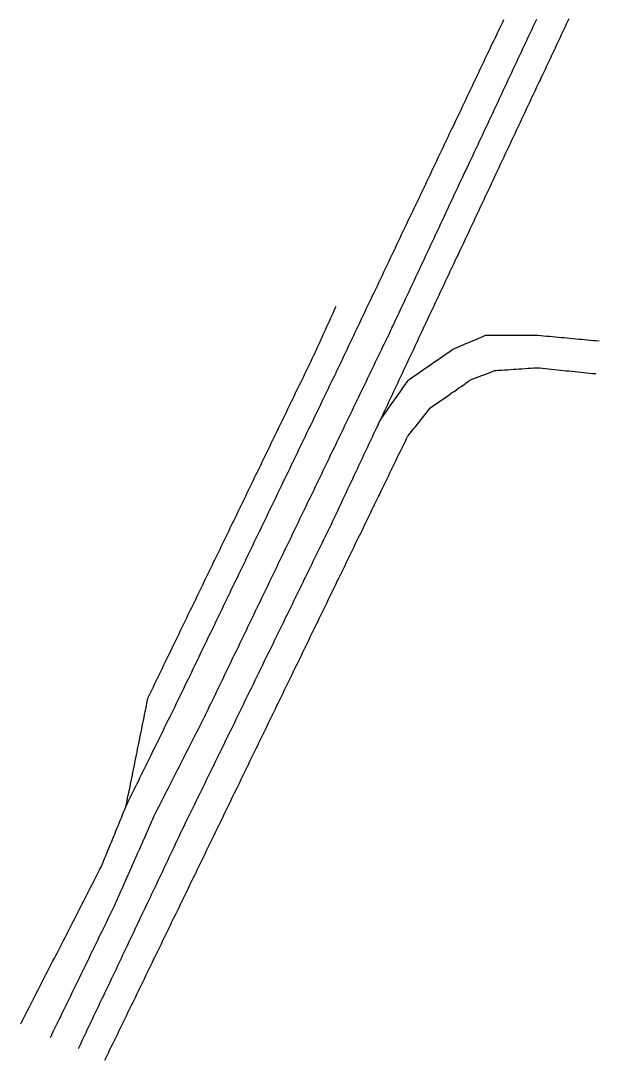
# Model space of a CAD drawing. Extents: x 6451952 to 6452541, y 1872871 to 1874328.
# Drawn here: x 6451952 to 6452148.8, y 1872871.1 to 1873224.5 of the extents above; entities that cross this region are included whole.
import ezdxf

# ---------------------------------------------------------------- set-up
doc = ezdxf.new("R2010")
doc.units = 0
doc.header["$LTSCALE"] = 100
doc.header["$MEASUREMENT"] = 0
for name, color, linetype in [('seg001', 1, 'CONTINUOUS'), ('seg002', 1, 'CONTINUOUS'), ('seg004', 1, 'CONTINUOUS'), ('seg005', 1, 'CONTINUOUS'), ('seg007', 1, 'CONTINUOUS')]:
    doc.layers.add(name, color=color, linetype=linetype)

msp = doc.modelspace()

# ---------------------------------------------------------------- linework, layer by layer
at = {"layer": 'seg001'}
for points in [[(6451952.01, 1872883.55), (6451952.46, 1872884.44), (6451952.92, 1872885.33), (6451953.38, 1872886.22), (6451953.83, 1872887.11), (6451954.29, 1872888), (6451954.75, 1872888.88), (6451955.21, 1872889.77), (6451955.66, 1872890.66), (6451956.12, 1872891.55), (6451956.58, 1872892.44), (6451957.03, 1872893.33), (6451957.49, 1872894.22), (6451957.95, 1872895.11), (6451958.4, 1872896), (6451958.86, 1872896.89), (6451959.32, 1872897.78), (6451959.77, 1872898.67), (6451960.23, 1872899.56), (6451960.69, 1872900.45), (6451961.14, 1872901.34), (6451961.6, 1872902.23), (6451962.06, 1872903.12), (6451962.51, 1872904.01), (6451962.97, 1872904.9), (6451963.43, 1872905.79), (6451963.88, 1872906.68), (6451964.34, 1872907.57), (6451964.8, 1872908.46), (6451965.25, 1872909.35), (6451965.71, 1872910.24), (6451966.17, 1872911.12), (6451966.62, 1872912.01), (6451967.08, 1872912.9), (6451967.54, 1872913.79), (6451967.99, 1872914.68), (6451968.45, 1872915.57), (6451968.91, 1872916.46), (6451969.36, 1872917.35), (6451969.82, 1872918.24), (6451970.28, 1872919.13), (6451970.73, 1872920.02), (6451971.19, 1872920.91), (6451971.65, 1872921.8), (6451972.1, 1872922.69), (6451972.56, 1872923.58), (6451973.02, 1872924.47), (6451973.48, 1872925.36), (6451973.93, 1872926.25), (6451974.39, 1872927.14), (6451974.85, 1872928.03), (6451975.3, 1872928.92), (6451975.76, 1872929.81), (6451976.22, 1872930.7), (6451976.67, 1872931.59), (6451977.13, 1872932.47), (6451977.59, 1872933.36), (6451978.04, 1872934.25), (6451978.5, 1872935.14), (6451978.96, 1872936.03), (6451979.3, 1872936.7), (6451979.39, 1872936.93), (6451979.77, 1872937.86), (6451980.16, 1872938.78), (6451980.54, 1872939.71), (6451980.92, 1872940.63), (6451981.3, 1872941.55), (6451981.68, 1872942.48), (6451982.06, 1872943.4), (6451982.44, 1872944.33), (6451982.82, 1872945.25), (6451983.2, 1872946.18), (6451983.58, 1872947.1), (6451983.96, 1872948.03), (6451984.35, 1872948.95), (6451984.73, 1872949.88), (6451985.11, 1872950.8), (6451985.49, 1872951.73), (6451985.87, 1872952.65), (6451986.25, 1872953.57), (6451986.63, 1872954.5), (6451987.01, 1872955.42), (6451987.39, 1872956.35), (6451987.77, 1872957.27), (6451988.15, 1872958.2), (6451988.19, 1872958.27)], [(6451962.1, 1872878.86), (6451962.53, 1872879.76), (6451962.97, 1872880.65), (6451963.41, 1872881.55), (6451963.85, 1872882.45), (6451964.28, 1872883.35), (6451964.72, 1872884.25), (6451965.16, 1872885.15), (6451965.6, 1872886.05), (6451966.03, 1872886.95), (6451966.47, 1872887.85), (6451966.91, 1872888.75), (6451967.35, 1872889.65), (6451967.78, 1872890.55), (6451968.22, 1872891.44), (6451968.66, 1872892.34), (6451969.1, 1872893.24), (6451969.53, 1872894.14), (6451969.97, 1872895.04), (6451970.41, 1872895.94), (6451970.85, 1872896.84), (6451971.29, 1872897.74), (6451971.72, 1872898.64), (6451972.16, 1872899.54), (6451972.6, 1872900.44), (6451973.04, 1872901.34), (6451973.47, 1872902.24), (6451973.91, 1872903.13), (6451974.35, 1872904.03), (6451974.79, 1872904.93), (6451975.22, 1872905.83), (6451975.66, 1872906.73), (6451976.1, 1872907.63), (6451976.54, 1872908.53), (6451976.97, 1872909.43), (6451977.41, 1872910.33), (6451977.85, 1872911.23), (6451978.29, 1872912.13), (6451978.72, 1872913.03), (6451979.16, 1872913.93), (6451979.6, 1872914.82), (6451980.04, 1872915.72), (6451980.47, 1872916.62), (6451980.91, 1872917.52), (6451981.35, 1872918.42), (6451981.79, 1872919.32), (6451982.22, 1872920.22), (6451982.66, 1872921.12), (6451983.1, 1872922.02), (6451983.54, 1872922.92), (6451983.86, 1872923.59), (6451983.96, 1872923.82), (6451984.37, 1872924.73), (6451984.78, 1872925.65), (6451985.18, 1872926.56), (6451985.59, 1872927.48), (6451985.99, 1872928.39), (6451986.4, 1872929.31), (6451986.8, 1872930.22), (6451987.21, 1872931.13), (6451987.61, 1872932.05), (6451988.02, 1872932.96), (6451988.42, 1872933.88), (6451988.83, 1872934.79), (6451989.23, 1872935.71), (6451989.64, 1872936.62), (6451990.04, 1872937.53), (6451990.45, 1872938.45), (6451990.85, 1872939.36), (6451991.26, 1872940.28), (6451991.66, 1872941.19), (6451992.07, 1872942.11), (6451992.47, 1872943.02), (6451992.88, 1872943.93), (6451993.28, 1872944.85), (6451993.69, 1872945.76), (6451994.09, 1872946.68), (6451994.5, 1872947.59), (6451994.9, 1872948.51), (6451995.31, 1872949.42), (6451995.71, 1872950.33), (6451996.12, 1872951.25), (6451996.52, 1872952.16), (6451996.93, 1872953.08), (6451997.33, 1872953.99), (6451997.62, 1872954.65)], [(6451971.64, 1872875.12), (6451972.07, 1872876.03), (6451972.5, 1872876.93), (6451972.93, 1872877.83), (6451973.36, 1872878.74), (6451973.79, 1872879.64), (6451974.22, 1872880.54), (6451974.65, 1872881.45), (6451975.08, 1872882.35), (6451975.51, 1872883.25), (6451975.94, 1872884.16), (6451976.36, 1872885.06), (6451976.79, 1872885.96), (6451977.22, 1872886.87), (6451977.65, 1872887.77), (6451978.08, 1872888.67), (6451978.51, 1872889.58), (6451978.94, 1872890.48), (6451979.37, 1872891.38), (6451979.8, 1872892.29), (6451980.23, 1872893.19), (6451980.66, 1872894.09), (6451981.08, 1872895), (6451981.51, 1872895.9), (6451981.94, 1872896.8), (6451982.37, 1872897.71), (6451982.8, 1872898.61), (6451983.23, 1872899.51), (6451983.66, 1872900.42), (6451984.09, 1872901.32), (6451984.52, 1872902.22), (6451984.95, 1872903.12), (6451985.38, 1872904.03), (6451985.81, 1872904.93), (6451986.23, 1872905.83), (6451986.66, 1872906.74), (6451987.09, 1872907.64), (6451987.52, 1872908.54), (6451987.95, 1872909.45), (6451988.38, 1872910.35), (6451988.81, 1872911.25), (6451989.24, 1872912.16), (6451989.67, 1872913.06), (6451990.1, 1872913.96), (6451990.53, 1872914.87), (6451990.95, 1872915.77), (6451991.38, 1872916.67), (6451991.81, 1872917.58), (6451992.24, 1872918.48), (6451992.67, 1872919.38), (6451993.1, 1872920.29), (6451993.53, 1872921.19), (6451993.96, 1872922.09), (6451994.39, 1872923), (6451994.82, 1872923.9), (6451995.25, 1872924.8), (6451995.67, 1872925.71), (6451996.1, 1872926.61), (6451996.53, 1872927.51), (6451996.96, 1872928.42), (6451997.39, 1872929.32), (6451997.82, 1872930.22), (6451998.25, 1872931.13), (6451998.68, 1872932.03), (6451999.11, 1872932.93), (6451999.54, 1872933.84), (6451999.97, 1872934.74), (6452000.4, 1872935.64), (6452000.82, 1872936.55), (6452001.25, 1872937.45), (6452001.68, 1872938.35), (6452002.11, 1872939.25), (6452002.54, 1872940.16), (6452002.97, 1872941.06), (6452003.4, 1872941.96), (6452003.83, 1872942.87), (6452004.26, 1872943.77), (6452004.69, 1872944.67), (6452005.12, 1872945.58), (6452005.54, 1872946.48), (6452005.97, 1872947.38), (6452006.4, 1872948.29), (6452006.83, 1872949.19), (6452007.26, 1872950.09), (6452007.67, 1872950.94)]]:
    msp.add_lwpolyline(points, dxfattribs=at)
at = {"layer": 'seg002'}
for points in [[(6451988.15, 1872958.2), (6451988.6, 1872959.1), (6451989.04, 1872959.99), (6451989.48, 1872960.89), (6451989.92, 1872961.79), (6451990.36, 1872962.68), (6451990.8, 1872963.58), (6451991.24, 1872964.48), (6451991.68, 1872965.38), (6451992.13, 1872966.27), (6451992.57, 1872967.17), (6451993.01, 1872968.07), (6451993.45, 1872968.97), (6451993.89, 1872969.86), (6451994.33, 1872970.76), (6451994.77, 1872971.66), (6451995.21, 1872972.56), (6451995.65, 1872973.45), (6451996.1, 1872974.35), (6451996.54, 1872975.25), (6451996.98, 1872976.15), (6451997.42, 1872977.04), (6451997.86, 1872977.94), (6451998.3, 1872978.84), (6451998.74, 1872979.74), (6451999.18, 1872980.63), (6451999.62, 1872981.53), (6452000.07, 1872982.43), (6452000.51, 1872983.33), (6452000.95, 1872984.22), (6452001.39, 1872985.12), (6452001.83, 1872986.02), (6452002.27, 1872986.92), (6452002.71, 1872987.81), (6452003.15, 1872988.71), (6452003.59, 1872989.61), (6452004.04, 1872990.51), (6452004.48, 1872991.4), (6452004.92, 1872992.3), (6452005.36, 1872993.2), (6452005.8, 1872994.1), (6452006.24, 1872994.99), (6452006.68, 1872995.89), (6452007.12, 1872996.79), (6452007.15, 1872996.84), (6452007.56, 1872997.69), (6452007.99, 1872998.59), (6452008.43, 1872999.49), (6452008.86, 1873000.39), (6452009.3, 1873001.29), (6452009.73, 1873002.19), (6452010.17, 1873003.09), (6452010.6, 1873003.99), (6452011.03, 1873004.89), (6452011.47, 1873005.79), (6452011.9, 1873006.69), (6452012.34, 1873007.6), (6452012.77, 1873008.5), (6452013.21, 1873009.4), (6452013.64, 1873010.3), (6452014.08, 1873011.2), (6452014.51, 1873012.1), (6452014.94, 1873013), (6452015.38, 1873013.9), (6452015.81, 1873014.8), (6452016.25, 1873015.7), (6452016.68, 1873016.6), (6452017.12, 1873017.5), (6452017.55, 1873018.4), (6452017.99, 1873019.3), (6452018.42, 1873020.21), (6452018.85, 1873021.11), (6452019.29, 1873022.01), (6452019.72, 1873022.91), (6452020.16, 1873023.81), (6452020.59, 1873024.71), (6452021.03, 1873025.61), (6452021.46, 1873026.51), (6452021.9, 1873027.41), (6452022.33, 1873028.31), (6452022.76, 1873029.21), (6452023.2, 1873030.11), (6452023.63, 1873031.01), (6452024.07, 1873031.91), (6452024.5, 1873032.82), (6452024.94, 1873033.72), (6452025.37, 1873034.62), (6452025.81, 1873035.52), (6452026.24, 1873036.42), (6452026.67, 1873037.32), (6452027.11, 1873038.22), (6452027.54, 1873039.12), (6452027.98, 1873040.02), (6452028.41, 1873040.92), (6452028.85, 1873041.82), (6452029.28, 1873042.72), (6452029.72, 1873043.62), (6452030.15, 1873044.52), (6452030.58, 1873045.43), (6452031.02, 1873046.33), (6452031.45, 1873047.23), (6452031.89, 1873048.13), (6452032.32, 1873049.03), (6452032.76, 1873049.93), (6452033.19, 1873050.83), (6452033.63, 1873051.73), (6452034.06, 1873052.63), (6452034.49, 1873053.53), (6452034.93, 1873054.43), (6452035.36, 1873055.33), (6452035.8, 1873056.23), (6452036.23, 1873057.13), (6452036.67, 1873058.04), (6452037.1, 1873058.94), (6452037.53, 1873059.84), (6452037.97, 1873060.74), (6452038.4, 1873061.64), (6452038.84, 1873062.54), (6452039.27, 1873063.44), (6452039.71, 1873064.34), (6452040.14, 1873065.24), (6452040.58, 1873066.14), (6452041.01, 1873067.04), (6452041.44, 1873067.94), (6452041.88, 1873068.84), (6452042.31, 1873069.74), (6452042.75, 1873070.64), (6452043.18, 1873071.55), (6452043.62, 1873072.45), (6452044.05, 1873073.35), (6452044.49, 1873074.25), (6452044.92, 1873075.15), (6452045.35, 1873076.05), (6452045.79, 1873076.95), (6452046.22, 1873077.85), (6452046.66, 1873078.75), (6452047.09, 1873079.65), (6452047.53, 1873080.55), (6452047.96, 1873081.45), (6452048.4, 1873082.35), (6452048.83, 1873083.25), (6452049.26, 1873084.16), (6452049.7, 1873085.06), (6452050.13, 1873085.96), (6452050.57, 1873086.86), (6452051, 1873087.76), (6452051.44, 1873088.66), (6452051.87, 1873089.56), (6452052.31, 1873090.46), (6452052.74, 1873091.36), (6452053.17, 1873092.26), (6452053.61, 1873093.16), (6452054.04, 1873094.06), (6452054.48, 1873094.96), (6452054.91, 1873095.86), (6452055.35, 1873096.77), (6452055.78, 1873097.67), (6452056.22, 1873098.57), (6452056.65, 1873099.47), (6452057.08, 1873100.37), (6452057.52, 1873101.27), (6452057.95, 1873102.17), (6452058.39, 1873103.07), (6452058.82, 1873103.97), (6452059.26, 1873104.87), (6452059.45, 1873105.27), (6452059.69, 1873105.77), (6452060.12, 1873106.68), (6452060.55, 1873107.58), (6452060.98, 1873108.48), (6452061.41, 1873109.39), (6452061.84, 1873110.29), (6452062.27, 1873111.19), (6452062.7, 1873112.09), (6452063.12, 1873113), (6452063.55, 1873113.9), (6452063.98, 1873114.8), (6452064.41, 1873115.71), (6452064.84, 1873116.61), (6452065.27, 1873117.51), (6452065.7, 1873118.42), (6452066.13, 1873119.32), (6452066.56, 1873120.22), (6452066.99, 1873121.13), (6452067.42, 1873122.03), (6452067.85, 1873122.93), (6452068.28, 1873123.83), (6452068.71, 1873124.74), (6452069.14, 1873125.64), (6452069.57, 1873126.54), (6452070, 1873127.45), (6452070.43, 1873128.35), (6452070.86, 1873129.25), (6452071.29, 1873130.16), (6452071.72, 1873131.06), (6452072.14, 1873131.96), (6452072.57, 1873132.87), (6452073, 1873133.77), (6452073.43, 1873134.67), (6452073.86, 1873135.57), (6452074.29, 1873136.48), (6452074.72, 1873137.38), (6452075.15, 1873138.28), (6452075.58, 1873139.19), (6452076.01, 1873140.09), (6452076.44, 1873140.99), (6452076.87, 1873141.9), (6452077.3, 1873142.8), (6452077.73, 1873143.7), (6452078.16, 1873144.6), (6452078.59, 1873145.51), (6452079.02, 1873146.41), (6452079.45, 1873147.31), (6452079.88, 1873148.22), (6452080.31, 1873149.12), (6452080.74, 1873150.02), (6452081.17, 1873150.93), (6452081.59, 1873151.83), (6452082.02, 1873152.73), (6452082.45, 1873153.64), (6452082.88, 1873154.54), (6452083.31, 1873155.44), (6452083.74, 1873156.34), (6452084.17, 1873157.25), (6452084.6, 1873158.15), (6452085.03, 1873159.05), (6452085.46, 1873159.96), (6452085.89, 1873160.86), (6452086.32, 1873161.76), (6452086.75, 1873162.67), (6452087.18, 1873163.57), (6452087.61, 1873164.47), (6452088.04, 1873165.37), (6452088.47, 1873166.28), (6452088.9, 1873167.18), (6452089.33, 1873168.08), (6452089.76, 1873168.99), (6452090.19, 1873169.89), (6452090.62, 1873170.79), (6452091.04, 1873171.7), (6452091.47, 1873172.6), (6452091.9, 1873173.5), (6452092.33, 1873174.41), (6452092.76, 1873175.31), (6452093.19, 1873176.21), (6452093.62, 1873177.11), (6452094.05, 1873178.02), (6452094.48, 1873178.92), (6452094.91, 1873179.82), (6452095.34, 1873180.73), (6452095.77, 1873181.63), (6452096.2, 1873182.53), (6452096.63, 1873183.44), (6452097.06, 1873184.34), (6452097.49, 1873185.24), (6452097.92, 1873186.14), (6452098.35, 1873187.05), (6452098.78, 1873187.95), (6452099.21, 1873188.85), (6452099.64, 1873189.76), (6452100.06, 1873190.66), (6452100.49, 1873191.56), (6452100.92, 1873192.47), (6452101.35, 1873193.37), (6452101.78, 1873194.27), (6452102.21, 1873195.18), (6452102.64, 1873196.08), (6452103.07, 1873196.98), (6452103.5, 1873197.88), (6452103.93, 1873198.79), (6452104.36, 1873199.69), (6452104.79, 1873200.59), (6452105.22, 1873201.5), (6452105.65, 1873202.4), (6452106.08, 1873203.3), (6452106.51, 1873204.21), (6452106.94, 1873205.11), (6452107.37, 1873206.01), (6452107.8, 1873206.92), (6452108.23, 1873207.82), (6452108.66, 1873208.72), (6452109.09, 1873209.62), (6452109.51, 1873210.53), (6452109.94, 1873211.43), (6452110.37, 1873212.33), (6452110.8, 1873213.24), (6452111.23, 1873214.14), (6452111.66, 1873215.04), (6452112.09, 1873215.95), (6452112.52, 1873216.85), (6452112.95, 1873217.75), (6452113.38, 1873218.65), (6452113.81, 1873219.56), (6452114.24, 1873220.46), (6452114.67, 1873221.36), (6452115.1, 1873222.27), (6452115.53, 1873223.17), (6452115.96, 1873224.07), (6452116.39, 1873224.98)], [(6451997.62, 1872954.65), (6451998.08, 1872955.54), (6451998.53, 1872956.43), (6451998.98, 1872957.32), (6451999.44, 1872958.22), (6451999.89, 1872959.11), (6452000.35, 1872960), (6452000.8, 1872960.89), (6452001.25, 1872961.78), (6452001.71, 1872962.67), (6452002.16, 1872963.56), (6452002.61, 1872964.45), (6452003.07, 1872965.34), (6452003.52, 1872966.24), (6452003.98, 1872967.13), (6452004.43, 1872968.02), (6452004.88, 1872968.91), (6452005.34, 1872969.8), (6452005.79, 1872970.69), (6452006.25, 1872971.58), (6452006.7, 1872972.47), (6452007.15, 1872973.36), (6452007.61, 1872974.26), (6452008.06, 1872975.15), (6452008.51, 1872976.04), (6452008.97, 1872976.93), (6452009.42, 1872977.82), (6452009.88, 1872978.71), (6452010.33, 1872979.6), (6452010.78, 1872980.49), (6452011.24, 1872981.38), (6452011.69, 1872982.28), (6452012.15, 1872983.17), (6452012.6, 1872984.06), (6452013.05, 1872984.95), (6452013.51, 1872985.84), (6452013.96, 1872986.73), (6452014.41, 1872987.62), (6452014.49, 1872987.77), (6452014.85, 1872988.52), (6452015.29, 1872989.42), (6452015.72, 1872990.32), (6452016.15, 1872991.22), (6452016.59, 1872992.12), (6452017.02, 1872993.02), (6452017.46, 1872993.93), (6452017.89, 1872994.83), (6452018.33, 1872995.73), (6452018.76, 1872996.63), (6452019.2, 1872997.53), (6452019.63, 1872998.43), (6452020.06, 1872999.33), (6452020.5, 1873000.23), (6452020.93, 1873001.13), (6452021.37, 1873002.03), (6452021.8, 1873002.93), (6452022.24, 1873003.83), (6452022.67, 1873004.73), (6452023.1, 1873005.63), (6452023.54, 1873006.54), (6452023.97, 1873007.44), (6452024.41, 1873008.34), (6452024.84, 1873009.24), (6452025.28, 1873010.14), (6452025.71, 1873011.04), (6452026.15, 1873011.94), (6452026.58, 1873012.84), (6452027.01, 1873013.74), (6452027.45, 1873014.64), (6452027.88, 1873015.54), (6452028.32, 1873016.44), (6452028.75, 1873017.34), (6452029.19, 1873018.24), (6452029.62, 1873019.15), (6452030.06, 1873020.05), (6452030.49, 1873020.95), (6452030.92, 1873021.85), (6452031.36, 1873022.75), (6452031.79, 1873023.65), (6452032.23, 1873024.55), (6452032.66, 1873025.45), (6452033.1, 1873026.35), (6452033.53, 1873027.25), (6452033.96, 1873028.15), (6452034.4, 1873029.05), (6452034.83, 1873029.95), (6452035.27, 1873030.86), (6452035.7, 1873031.76), (6452036.14, 1873032.66), (6452036.57, 1873033.56), (6452037.01, 1873034.46), (6452037.44, 1873035.36), (6452037.87, 1873036.26), (6452038.31, 1873037.16), (6452038.74, 1873038.06), (6452039.18, 1873038.96), (6452039.61, 1873039.86), (6452040.05, 1873040.76), (6452040.48, 1873041.66), (6452040.91, 1873042.56), (6452041.35, 1873043.47), (6452041.78, 1873044.37), (6452042.22, 1873045.27), (6452042.65, 1873046.17), (6452043.09, 1873047.07), (6452043.52, 1873047.97), (6452043.96, 1873048.87), (6452044.39, 1873049.77), (6452044.82, 1873050.67), (6452045.26, 1873051.57), (6452045.69, 1873052.47), (6452046.13, 1873053.37), (6452046.56, 1873054.27), (6452047, 1873055.17), (6452047.43, 1873056.08), (6452047.86, 1873056.98), (6452048.3, 1873057.88), (6452048.73, 1873058.78), (6452049.17, 1873059.68), (6452049.6, 1873060.58), (6452050.04, 1873061.48), (6452050.47, 1873062.38), (6452050.91, 1873063.28), (6452051.34, 1873064.18), (6452051.77, 1873065.08), (6452052.21, 1873065.98), (6452052.64, 1873066.88), (6452053.08, 1873067.79), (6452053.51, 1873068.69), (6452053.95, 1873069.59), (6452054.38, 1873070.49), (6452054.81, 1873071.39), (6452055.25, 1873072.29), (6452055.68, 1873073.19), (6452056.12, 1873074.09), (6452056.55, 1873074.99), (6452056.99, 1873075.89), (6452057.42, 1873076.79), (6452057.86, 1873077.69), (6452058.29, 1873078.59), (6452058.72, 1873079.49), (6452059.16, 1873080.4), (6452059.59, 1873081.3), (6452060.03, 1873082.2), (6452060.46, 1873083.1), (6452060.9, 1873084), (6452061.33, 1873084.9), (6452061.76, 1873085.8), (6452062.2, 1873086.7), (6452062.63, 1873087.6), (6452063.07, 1873088.5), (6452063.5, 1873089.4), (6452063.94, 1873090.3), (6452064.37, 1873091.2), (6452064.81, 1873092.1), (6452065.24, 1873093.01), (6452065.67, 1873093.91), (6452066.11, 1873094.81), (6452066.54, 1873095.71), (6452066.98, 1873096.61), (6452067.41, 1873097.51), (6452067.85, 1873098.41), (6452068.28, 1873099.31), (6452068.71, 1873100.21), (6452069.15, 1873101.11), (6452069.58, 1873102.01), (6452070.02, 1873102.91), (6452070.45, 1873103.81), (6452070.89, 1873104.72), (6452071.32, 1873105.62), (6452071.76, 1873106.52), (6452072.19, 1873107.42), (6452072.62, 1873108.32), (6452073.06, 1873109.22), (6452073.49, 1873110.12), (6452073.93, 1873111.02), (6452074.36, 1873111.92), (6452074.8, 1873112.82), (6452075.23, 1873113.72), (6452075.66, 1873114.62), (6452076.1, 1873115.52), (6452076.53, 1873116.42), (6452076.97, 1873117.33), (6452077.4, 1873118.23), (6452077.84, 1873119.13), (6452078.27, 1873120.03), (6452078.53, 1873120.56), (6452078.7, 1873120.93), (6452079.13, 1873121.84), (6452079.55, 1873122.74), (6452079.98, 1873123.65), (6452080.4, 1873124.55), (6452080.82, 1873125.46), (6452081.25, 1873126.36), (6452081.67, 1873127.27), (6452082.1, 1873128.17), (6452082.52, 1873129.08), (6452082.95, 1873129.98), (6452083.37, 1873130.89), (6452083.8, 1873131.79), (6452084.22, 1873132.7), (6452084.65, 1873133.61), (6452085.07, 1873134.51), (6452085.49, 1873135.42), (6452085.92, 1873136.32), (6452086.34, 1873137.23), (6452086.77, 1873138.13), (6452087.19, 1873139.04), (6452087.62, 1873139.94), (6452088.04, 1873140.85), (6452088.47, 1873141.75), (6452088.89, 1873142.66), (6452089.32, 1873143.56), (6452089.74, 1873144.47), (6452090.16, 1873145.38), (6452090.59, 1873146.28), (6452091.01, 1873147.19), (6452091.44, 1873148.09), (6452091.86, 1873149), (6452092.29, 1873149.9), (6452092.71, 1873150.81), (6452093.14, 1873151.71), (6452093.56, 1873152.62), (6452093.99, 1873153.52), (6452094.41, 1873154.43), (6452094.84, 1873155.33), (6452095.26, 1873156.24), (6452095.68, 1873157.15), (6452096.11, 1873158.05), (6452096.53, 1873158.96), (6452096.96, 1873159.86), (6452097.38, 1873160.77), (6452097.81, 1873161.67), (6452098.23, 1873162.58), (6452098.66, 1873163.48), (6452099.08, 1873164.39), (6452099.51, 1873165.29), (6452099.93, 1873166.2), (6452100.35, 1873167.11), (6452100.78, 1873168.01), (6452101.2, 1873168.92), (6452101.63, 1873169.82), (6452102.05, 1873170.73), (6452102.48, 1873171.63), (6452102.9, 1873172.54), (6452103.33, 1873173.44), (6452103.75, 1873174.35), (6452104.18, 1873175.25), (6452104.6, 1873176.16), (6452105.03, 1873177.06), (6452105.45, 1873177.97), (6452105.87, 1873178.88), (6452106.3, 1873179.78), (6452106.72, 1873180.69), (6452107.15, 1873181.59), (6452107.57, 1873182.5), (6452108, 1873183.4), (6452108.42, 1873184.31), (6452108.85, 1873185.21), (6452109.27, 1873186.12), (6452109.7, 1873187.02), (6452110.12, 1873187.93), (6452110.54, 1873188.83), (6452110.97, 1873189.74), (6452111.39, 1873190.65), (6452111.82, 1873191.55), (6452112.24, 1873192.46), (6452112.67, 1873193.36), (6452113.09, 1873194.27), (6452113.52, 1873195.17), (6452113.94, 1873196.08), (6452114.37, 1873196.98), (6452114.79, 1873197.89), (6452115.22, 1873198.79), (6452115.64, 1873199.7), (6452116.06, 1873200.6), (6452116.49, 1873201.51), (6452116.91, 1873202.42), (6452117.34, 1873203.32), (6452117.76, 1873204.23), (6452118.19, 1873205.13), (6452118.61, 1873206.04), (6452119.04, 1873206.94), (6452119.46, 1873207.85), (6452119.89, 1873208.75), (6452120.31, 1873209.66), (6452120.73, 1873210.56), (6452121.16, 1873211.47), (6452121.58, 1873212.37), (6452122.01, 1873213.28), (6452122.43, 1873214.19), (6452122.86, 1873215.09), (6452123.28, 1873216), (6452123.71, 1873216.9), (6452124.13, 1873217.81), (6452124.56, 1873218.71), (6452124.98, 1873219.62), (6452125.41, 1873220.52), (6452125.83, 1873221.43), (6452126.25, 1873222.33), (6452126.68, 1873223.24), (6452127.1, 1873224.14), (6452127.53, 1873225.05)], [(6452007.67, 1872950.94), (6452008.1, 1872951.84), (6452008.54, 1872952.74), (6452008.98, 1872953.64), (6452009.42, 1872954.54), (6452009.86, 1872955.44), (6452010.3, 1872956.34), (6452010.74, 1872957.23), (6452011.18, 1872958.13), (6452011.61, 1872959.03), (6452012.05, 1872959.93), (6452012.49, 1872960.83), (6452012.93, 1872961.73), (6452013.37, 1872962.63), (6452013.81, 1872963.52), (6452014.25, 1872964.42), (6452014.69, 1872965.32), (6452015.12, 1872966.22), (6452015.56, 1872967.12), (6452016, 1872968.02), (6452016.44, 1872968.92), (6452016.88, 1872969.82), (6452017.32, 1872970.71), (6452017.76, 1872971.61), (6452018.2, 1872972.51), (6452018.63, 1872973.41), (6452019.07, 1872974.31), (6452019.51, 1872975.21), (6452019.95, 1872976.11), (6452020.39, 1872977), (6452020.83, 1872977.9), (6452021.27, 1872978.8), (6452021.71, 1872979.7), (6452022.15, 1872980.6), (6452022.58, 1872981.5), (6452023.02, 1872982.4), (6452023.46, 1872983.29), (6452023.9, 1872984.19), (6452024.34, 1872985.09), (6452024.78, 1872985.99), (6452025.22, 1872986.89), (6452025.66, 1872987.79), (6452026.09, 1872988.69), (6452026.53, 1872989.58), (6452026.97, 1872990.48), (6452027.41, 1872991.38), (6452027.85, 1872992.28), (6452028.29, 1872993.18), (6452028.73, 1872994.08), (6452029.17, 1872994.98), (6452029.6, 1872995.87), (6452030.04, 1872996.77), (6452030.48, 1872997.67), (6452030.92, 1872998.57), (6452031.36, 1872999.47), (6452031.8, 1873000.37), (6452032.24, 1873001.27), (6452032.68, 1873002.16), (6452033.11, 1873003.06), (6452033.55, 1873003.96), (6452033.99, 1873004.86), (6452034.43, 1873005.76), (6452034.87, 1873006.66), (6452035.31, 1873007.56), (6452035.75, 1873008.45), (6452036.19, 1873009.35), (6452036.62, 1873010.25), (6452037.06, 1873011.15), (6452037.5, 1873012.05), (6452037.94, 1873012.95), (6452038.38, 1873013.85), (6452038.82, 1873014.74), (6452039.26, 1873015.64), (6452039.7, 1873016.54), (6452040.13, 1873017.44), (6452040.57, 1873018.34), (6452041.01, 1873019.24), (6452041.45, 1873020.14), (6452041.89, 1873021.04), (6452042.33, 1873021.93), (6452042.77, 1873022.83), (6452043.21, 1873023.73), (6452043.65, 1873024.63), (6452044.08, 1873025.53), (6452044.52, 1873026.43), (6452044.96, 1873027.33), (6452045.4, 1873028.22), (6452045.84, 1873029.12), (6452046.28, 1873030.02), (6452046.72, 1873030.92), (6452047.16, 1873031.82), (6452047.59, 1873032.72), (6452048.03, 1873033.62), (6452048.47, 1873034.51), (6452048.91, 1873035.41), (6452049.35, 1873036.31), (6452049.79, 1873037.21), (6452050.23, 1873038.11), (6452050.67, 1873039.01), (6452051.1, 1873039.91), (6452051.54, 1873040.8), (6452051.98, 1873041.7), (6452052.42, 1873042.6), (6452052.86, 1873043.5), (6452053.3, 1873044.4), (6452053.74, 1873045.3), (6452054.18, 1873046.2), (6452054.61, 1873047.09), (6452055.05, 1873047.99), (6452055.49, 1873048.89), (6452055.93, 1873049.79), (6452056.37, 1873050.69), (6452056.81, 1873051.59), (6452057.25, 1873052.49), (6452057.69, 1873053.38), (6452057.78, 1873053.58), (6452058.11, 1873054.29), (6452058.54, 1873055.19), (6452058.97, 1873056.1), (6452059.39, 1873057), (6452059.82, 1873057.91), (6452060.24, 1873058.81), (6452060.67, 1873059.72), (6452061.09, 1873060.62), (6452061.52, 1873061.53), (6452061.95, 1873062.43), (6452062.37, 1873063.34), (6452062.8, 1873064.24), (6452063.22, 1873065.15), (6452063.65, 1873066.05), (6452064.07, 1873066.96), (6452064.5, 1873067.86), (6452064.93, 1873068.77), (6452065.35, 1873069.67), (6452065.78, 1873070.58), (6452066.2, 1873071.48), (6452066.63, 1873072.39), (6452067.05, 1873073.29), (6452067.48, 1873074.19), (6452067.91, 1873075.1), (6452068.33, 1873076), (6452068.76, 1873076.91), (6452069.18, 1873077.81), (6452069.61, 1873078.72), (6452070.03, 1873079.62), (6452070.46, 1873080.53), (6452070.89, 1873081.43), (6452071.31, 1873082.34), (6452071.74, 1873083.24), (6452072.16, 1873084.15), (6452072.59, 1873085.05), (6452073.01, 1873085.96), (6452073.44, 1873086.86), (6452073.87, 1873087.77), (6452074.29, 1873088.67), (6452074.72, 1873089.58), (6452075.14, 1873090.48), (6452075.57, 1873091.39), (6452075.99, 1873092.29), (6452076.42, 1873093.2), (6452076.85, 1873094.1), (6452077.27, 1873095.01), (6452077.7, 1873095.91), (6452078.12, 1873096.82), (6452078.55, 1873097.72), (6452078.97, 1873098.63), (6452079.4, 1873099.53), (6452079.83, 1873100.44), (6452080.25, 1873101.34), (6452080.68, 1873102.25), (6452081.1, 1873103.15), (6452081.53, 1873104.06), (6452081.95, 1873104.96), (6452082.38, 1873105.86), (6452082.81, 1873106.77), (6452083.23, 1873107.67), (6452083.66, 1873108.58), (6452084.08, 1873109.48), (6452084.51, 1873110.39), (6452084.93, 1873111.29), (6452085.36, 1873112.2), (6452085.79, 1873113.1), (6452086.21, 1873114.01), (6452086.64, 1873114.91), (6452087.06, 1873115.82), (6452087.49, 1873116.72), (6452087.91, 1873117.63), (6452088.34, 1873118.53), (6452088.77, 1873119.44), (6452089.19, 1873120.34), (6452089.62, 1873121.25), (6452090.04, 1873122.15), (6452090.47, 1873123.06), (6452090.89, 1873123.96), (6452091.32, 1873124.87), (6452091.75, 1873125.77), (6452092.17, 1873126.68), (6452092.6, 1873127.58), (6452093.02, 1873128.49), (6452093.45, 1873129.39), (6452093.88, 1873130.3), (6452094.3, 1873131.2), (6452094.73, 1873132.11), (6452095.15, 1873133.01), (6452095.58, 1873133.92), (6452096, 1873134.82), (6452096.43, 1873135.73), (6452096.86, 1873136.63), (6452097.28, 1873137.53), (6452097.71, 1873138.44), (6452098.13, 1873139.34), (6452098.56, 1873140.25), (6452098.98, 1873141.15), (6452099.41, 1873142.06), (6452099.84, 1873142.96), (6452100.26, 1873143.87), (6452100.69, 1873144.77), (6452101.11, 1873145.68), (6452101.54, 1873146.58), (6452101.96, 1873147.49), (6452102.39, 1873148.39), (6452102.82, 1873149.3), (6452103.24, 1873150.2), (6452103.67, 1873151.11), (6452104.09, 1873152.01), (6452104.52, 1873152.92), (6452104.94, 1873153.82), (6452105.37, 1873154.73), (6452105.8, 1873155.63), (6452106.22, 1873156.54), (6452106.65, 1873157.44), (6452107.07, 1873158.35), (6452107.5, 1873159.25), (6452107.92, 1873160.16), (6452108.35, 1873161.06), (6452108.78, 1873161.97), (6452109.2, 1873162.87), (6452109.63, 1873163.78), (6452110.05, 1873164.68), (6452110.48, 1873165.59), (6452110.9, 1873166.49), (6452111.33, 1873167.39), (6452111.76, 1873168.3), (6452112.18, 1873169.2), (6452112.61, 1873170.11), (6452113.03, 1873171.01), (6452113.46, 1873171.92), (6452113.88, 1873172.82), (6452114.31, 1873173.73), (6452114.74, 1873174.63), (6452115.16, 1873175.54), (6452115.59, 1873176.44), (6452116.01, 1873177.35), (6452116.44, 1873178.25), (6452116.86, 1873179.16), (6452117.29, 1873180.06), (6452117.72, 1873180.97), (6452118.14, 1873181.87), (6452118.57, 1873182.78), (6452118.99, 1873183.68), (6452119.42, 1873184.59), (6452119.84, 1873185.49), (6452120.27, 1873186.4), (6452120.7, 1873187.3), (6452121.12, 1873188.21), (6452121.55, 1873189.11), (6452121.97, 1873190.02), (6452122.4, 1873190.92), (6452122.82, 1873191.83), (6452123.25, 1873192.73), (6452123.68, 1873193.64), (6452124.1, 1873194.54), (6452124.53, 1873195.45), (6452124.95, 1873196.35), (6452125.38, 1873197.26), (6452125.8, 1873198.16), (6452126.23, 1873199.06), (6452126.66, 1873199.97), (6452127.08, 1873200.87), (6452127.51, 1873201.78), (6452127.93, 1873202.68), (6452128.36, 1873203.59), (6452128.78, 1873204.49), (6452129.21, 1873205.4), (6452129.64, 1873206.3), (6452130.06, 1873207.21), (6452130.49, 1873208.11), (6452130.91, 1873209.02), (6452131.34, 1873209.92), (6452131.76, 1873210.83), (6452132.19, 1873211.73), (6452132.62, 1873212.64), (6452133.04, 1873213.54), (6452133.47, 1873214.45), (6452133.89, 1873215.35), (6452134.32, 1873216.26), (6452134.74, 1873217.16), (6452135.17, 1873218.07), (6452135.6, 1873218.97), (6452136.02, 1873219.88), (6452136.45, 1873220.78), (6452136.87, 1873221.69), (6452137.3, 1873222.59), (6452137.72, 1873223.5), (6452138.15, 1873224.4), (6452138.58, 1873225.31)]]:
    msp.add_lwpolyline(points, dxfattribs=at)
at = {"layer": 'seg004'}
msp.add_lwpolyline([(6451987.77, 1872957.27), (6451987.97, 1872958.25), (6451988.17, 1872959.23), (6451988.37, 1872960.21), (6451988.57, 1872961.19), (6451988.77, 1872962.17), (6451988.97, 1872963.15), (6451989.17, 1872964.13), (6451989.37, 1872965.11), (6451989.57, 1872966.09), (6451989.77, 1872967.07), (6451989.97, 1872968.05), (6451990.16, 1872969.03), (6451990.36, 1872970.01), (6451990.56, 1872970.99), (6451990.76, 1872971.97), (6451990.96, 1872972.95), (6451991.16, 1872973.93), (6451991.36, 1872974.91), (6451991.56, 1872975.89), (6451991.76, 1872976.87), (6451991.96, 1872977.85), (6451992.16, 1872978.83), (6451992.36, 1872979.81), (6451992.56, 1872980.79), (6451992.75, 1872981.77), (6451992.95, 1872982.75), (6451993.15, 1872983.73), (6451993.35, 1872984.71), (6451993.55, 1872985.69), (6451993.75, 1872986.67), (6451993.95, 1872987.65), (6451994.15, 1872988.63), (6451994.35, 1872989.61), (6451994.55, 1872990.59), (6451994.75, 1872991.57), (6451994.95, 1872992.55), (6451995.15, 1872993.53), (6451995.32, 1872994.4), (6451995.37, 1872994.5), (6451995.81, 1872995.4), (6451996.24, 1872996.3), (6451996.68, 1872997.2), (6451997.12, 1872998.1), (6451997.55, 1872999), (6451997.99, 1872999.9), (6451998.42, 1873000.8), (6451998.86, 1873001.7), (6451999.3, 1873002.6), (6451999.73, 1873003.5), (6452000.17, 1873004.4), (6452000.61, 1873005.3), (6452001.04, 1873006.2), (6452001.48, 1873007.1), (6452001.91, 1873008), (6452002.35, 1873008.9), (6452002.79, 1873009.8), (6452003.22, 1873010.7), (6452003.66, 1873011.6), (6452004.09, 1873012.5), (6452004.53, 1873013.4), (6452004.97, 1873014.3), (6452005.4, 1873015.2), (6452005.84, 1873016.1), (6452006.28, 1873017), (6452006.71, 1873017.9), (6452007.15, 1873018.8), (6452007.58, 1873019.7), (6452008.02, 1873020.6), (6452008.46, 1873021.5), (6452008.89, 1873022.4), (6452009.33, 1873023.3), (6452009.76, 1873024.2), (6452010.2, 1873025.1), (6452010.64, 1873026), (6452011.07, 1873026.9), (6452011.51, 1873027.8), (6452011.95, 1873028.7), (6452012.38, 1873029.6), (6452012.82, 1873030.5), (6452013.25, 1873031.4), (6452013.69, 1873032.3), (6452014.13, 1873033.2), (6452014.56, 1873034.1), (6452015, 1873035), (6452015.43, 1873035.9), (6452015.87, 1873036.8), (6452016.31, 1873037.7), (6452016.74, 1873038.6), (6452017.18, 1873039.5), (6452017.62, 1873040.4), (6452018.05, 1873041.3), (6452018.49, 1873042.2), (6452018.92, 1873043.1), (6452019.36, 1873044), (6452019.8, 1873044.89), (6452020.23, 1873045.79), (6452020.67, 1873046.69), (6452021.1, 1873047.59), (6452021.54, 1873048.49), (6452021.98, 1873049.39), (6452022.41, 1873050.29), (6452022.85, 1873051.19), (6452023.29, 1873052.09), (6452023.72, 1873052.99), (6452024.16, 1873053.89), (6452024.59, 1873054.79), (6452025.03, 1873055.69), (6452025.47, 1873056.59), (6452025.9, 1873057.49), (6452026.34, 1873058.39), (6452026.77, 1873059.29), (6452027.21, 1873060.19), (6452027.65, 1873061.09), (6452028.08, 1873061.99), (6452028.52, 1873062.89), (6452028.96, 1873063.79), (6452029.39, 1873064.69), (6452029.83, 1873065.59), (6452030.26, 1873066.49), (6452030.7, 1873067.39), (6452031.14, 1873068.29), (6452031.57, 1873069.19), (6452032.01, 1873070.09), (6452032.44, 1873070.99), (6452032.88, 1873071.89), (6452033.32, 1873072.79), (6452033.75, 1873073.69), (6452034.19, 1873074.59), (6452034.63, 1873075.49), (6452035.06, 1873076.39), (6452035.5, 1873077.29), (6452035.93, 1873078.19), (6452036.37, 1873079.09), (6452036.81, 1873079.99), (6452037.24, 1873080.89), (6452037.68, 1873081.79), (6452038.11, 1873082.69), (6452038.55, 1873083.59), (6452038.99, 1873084.49), (6452039.42, 1873085.39), (6452039.86, 1873086.29), (6452040.3, 1873087.19), (6452040.73, 1873088.09), (6452041.17, 1873088.99), (6452041.6, 1873089.89), (6452042.04, 1873090.79), (6452042.48, 1873091.69), (6452042.91, 1873092.59), (6452043.35, 1873093.49), (6452043.78, 1873094.39), (6452044.22, 1873095.29), (6452044.66, 1873096.19), (6452045.09, 1873097.09), (6452045.53, 1873097.99), (6452045.97, 1873098.89), (6452046.4, 1873099.79), (6452046.84, 1873100.69), (6452047.27, 1873101.59), (6452047.71, 1873102.49), (6452048.15, 1873103.39), (6452048.58, 1873104.29), (6452049.02, 1873105.19), (6452049.45, 1873106.09), (6452049.89, 1873106.99), (6452050.33, 1873107.89), (6452050.76, 1873108.79), (6452051.2, 1873109.69), (6452051.64, 1873110.59), (6452051.68, 1873110.68), (6452052.05, 1873111.49), (6452052.46, 1873112.41), (6452052.88, 1873113.32), (6452053.29, 1873114.23), (6452053.7, 1873115.14), (6452054.12, 1873116.05), (6452054.53, 1873116.96), (6452054.94, 1873117.87), (6452055.36, 1873118.78), (6452055.77, 1873119.69), (6452056.18, 1873120.6), (6452056.6, 1873121.51), (6452057.01, 1873122.42), (6452057.42, 1873123.33), (6452057.83, 1873124.24), (6452058.25, 1873125.16), (6452058.66, 1873126.07), (6452059.07, 1873126.98), (6452059.29, 1873127.46)], dxfattribs=at)
at = {"layer": 'seg005'}
for points in [[(6452074.29, 1873088.67), (6452074.86, 1873089.49), (6452075.44, 1873090.31), (6452076.01, 1873091.13), (6452076.58, 1873091.95), (6452077.15, 1873092.77), (6452077.72, 1873093.6), (6452078.29, 1873094.42), (6452078.87, 1873095.24), (6452079.44, 1873096.06), (6452080.01, 1873096.88), (6452080.58, 1873097.7), (6452081.15, 1873098.52), (6452081.72, 1873099.34), (6452082.3, 1873100.16), (6452082.87, 1873100.98), (6452083.44, 1873101.8), (6452083.75, 1873102.25), (6452084.12, 1873102.51), (6452084.95, 1873103.08), (6452085.77, 1873103.65), (6452086.59, 1873104.22), (6452087.41, 1873104.79), (6452088.23, 1873105.36), (6452089.05, 1873105.93), (6452089.87, 1873106.51), (6452090.69, 1873107.08), (6452091.51, 1873107.65), (6452092.33, 1873108.22), (6452093.15, 1873108.79), (6452093.97, 1873109.36), (6452094.79, 1873109.93), (6452095.61, 1873110.5), (6452096.44, 1873111.08), (6452097.26, 1873111.65), (6452098.08, 1873112.22), (6452098.9, 1873112.79), (6452099.06, 1873112.91), (6452099.8, 1873113.22), (6452100.72, 1873113.6), (6452101.64, 1873113.99), (6452102.56, 1873114.38), (6452103.48, 1873114.77), (6452104.41, 1873115.16), (6452105.33, 1873115.55), (6452106.25, 1873115.94), (6452107.17, 1873116.32), (6452108.09, 1873116.71), (6452109.01, 1873117.1), (6452109.93, 1873117.49), (6452110.25, 1873117.62), (6452110.91, 1873117.62), (6452111.91, 1873117.62), (6452112.91, 1873117.62), (6452113.91, 1873117.62), (6452114.91, 1873117.62), (6452115.91, 1873117.62), (6452116.91, 1873117.62), (6452117.91, 1873117.62), (6452118.91, 1873117.62), (6452119.91, 1873117.62), (6452120.91, 1873117.62), (6452121.91, 1873117.62), (6452122.91, 1873117.62), (6452123.91, 1873117.62), (6452124.91, 1873117.62), (6452125.91, 1873117.62), (6452126.91, 1873117.62), (6452127.8, 1873117.62), (6452127.91, 1873117.61), (6452128.9, 1873117.52), (6452129.9, 1873117.43), (6452130.89, 1873117.34), (6452131.89, 1873117.24), (6452132.89, 1873117.15), (6452133.88, 1873117.06), (6452134.88, 1873116.97), (6452135.87, 1873116.88), (6452136.87, 1873116.78), (6452137.86, 1873116.69), (6452138.86, 1873116.6), (6452139.86, 1873116.51), (6452140.85, 1873116.42), (6452141.85, 1873116.32), (6452142.84, 1873116.23), (6452143.84, 1873116.14), (6452144.84, 1873116.05), (6452145.83, 1873115.96), (6452146.83, 1873115.86), (6452147.82, 1873115.77), (6452148.81, 1873115.68)], [(6452083.62, 1873083.18), (6452083.78, 1873083.39), (6452084.4, 1873084.17), (6452085.02, 1873084.95), (6452085.64, 1873085.73), (6452086.27, 1873086.52), (6452086.89, 1873087.3), (6452087.51, 1873088.08), (6452088.13, 1873088.87), (6452088.75, 1873089.65), (6452089.38, 1873090.43), (6452090, 1873091.21), (6452090.62, 1873092), (6452091.24, 1873092.78), (6452091.48, 1873093.07), (6452091.99, 1873093.43), (6452092.82, 1873094), (6452093.64, 1873094.56), (6452094.46, 1873095.13), (6452095.29, 1873095.7), (6452096.11, 1873096.26), (6452096.93, 1873096.83), (6452097.76, 1873097.4), (6452098.58, 1873097.97), (6452099.4, 1873098.53), (6452100.23, 1873099.1), (6452101.05, 1873099.67), (6452101.88, 1873100.23), (6452102.7, 1873100.8), (6452103.52, 1873101.37), (6452104.35, 1873101.94), (6452105.17, 1873102.5), (6452105.19, 1873102.52), (6452106.1, 1873102.86), (6452107.04, 1873103.22), (6452107.97, 1873103.57), (6452108.91, 1873103.92), (6452109.84, 1873104.28), (6452110.78, 1873104.63), (6452111.71, 1873104.98), (6452112.65, 1873105.34), (6452113.33, 1873105.59), (6452113.6, 1873105.61), (6452114.6, 1873105.68), (6452115.6, 1873105.75), (6452116.6, 1873105.82), (6452117.59, 1873105.89), (6452118.59, 1873105.96), (6452119.59, 1873106.02), (6452120.59, 1873106.09), (6452121.58, 1873106.16), (6452122.58, 1873106.23), (6452123.58, 1873106.3), (6452124.58, 1873106.37), (6452125.57, 1873106.44), (6452126.57, 1873106.5), (6452127.53, 1873106.57), (6452127.57, 1873106.57), (6452128.56, 1873106.47), (6452129.56, 1873106.36), (6452130.55, 1873106.26), (6452131.55, 1873106.16), (6452132.54, 1873106.06), (6452133.54, 1873105.96), (6452134.53, 1873105.86), (6452135.53, 1873105.76), (6452136.52, 1873105.66), (6452137.52, 1873105.56), (6452138.51, 1873105.46), (6452139.51, 1873105.36), (6452140.5, 1873105.26), (6452141.5, 1873105.16), (6452142.49, 1873105.06), (6452143.49, 1873104.96), (6452144.48, 1873104.85), (6452145.48, 1873104.75), (6452146.47, 1873104.65), (6452147.47, 1873104.55), (6452147.65, 1873104.53)]]:
    msp.add_lwpolyline(points, dxfattribs=at)
at = {"layer": 'seg007'}
msp.add_lwpolyline([(6451980.62, 1872871.13), (6451981.05, 1872872.03), (6451981.49, 1872872.93), (6451981.93, 1872873.83), (6451982.36, 1872874.73), (6451982.8, 1872875.63), (6451983.24, 1872876.53), (6451983.67, 1872877.43), (6451984.11, 1872878.33), (6451984.55, 1872879.23), (6451984.98, 1872880.13), (6451985.42, 1872881.03), (6451985.86, 1872881.93), (6451986.3, 1872882.83), (6451986.73, 1872883.73), (6451987.17, 1872884.63), (6451987.61, 1872885.53), (6451988.04, 1872886.43), (6451988.48, 1872887.33), (6451988.92, 1872888.23), (6451989.35, 1872889.12), (6451989.79, 1872890.02), (6451990.23, 1872890.92), (6451990.66, 1872891.82), (6451991.1, 1872892.72), (6451991.54, 1872893.62), (6451991.98, 1872894.52), (6451992.41, 1872895.42), (6451992.85, 1872896.32), (6451993.29, 1872897.22), (6451993.72, 1872898.12), (6451994.16, 1872899.02), (6451994.6, 1872899.92), (6451995.03, 1872900.82), (6451995.47, 1872901.72), (6451995.91, 1872902.62), (6451996.34, 1872903.52), (6451996.78, 1872904.42), (6451997.22, 1872905.32), (6451997.66, 1872906.22), (6451998.09, 1872907.11), (6451998.53, 1872908.01), (6451998.97, 1872908.91), (6451999.4, 1872909.81), (6451999.84, 1872910.71), (6452000.28, 1872911.61), (6452000.71, 1872912.51), (6452001.15, 1872913.41), (6452001.59, 1872914.31), (6452002.02, 1872915.21), (6452002.46, 1872916.11), (6452002.9, 1872917.01), (6452003.34, 1872917.91), (6452003.77, 1872918.81), (6452004.21, 1872919.71), (6452004.65, 1872920.61), (6452005.08, 1872921.51), (6452005.52, 1872922.41), (6452005.96, 1872923.31), (6452006.39, 1872924.21), (6452006.83, 1872925.1), (6452007.27, 1872926), (6452007.7, 1872926.9), (6452008.14, 1872927.8), (6452008.58, 1872928.7), (6452009.02, 1872929.6), (6452009.45, 1872930.5), (6452009.89, 1872931.4), (6452010.33, 1872932.3), (6452010.76, 1872933.2), (6452011.2, 1872934.1), (6452011.64, 1872935), (6452012.07, 1872935.9), (6452012.51, 1872936.8), (6452012.95, 1872937.7), (6452013.38, 1872938.6), (6452013.82, 1872939.5), (6452014.26, 1872940.4), (6452014.7, 1872941.3), (6452015.13, 1872942.2), (6452015.57, 1872943.09), (6452016.01, 1872943.99), (6452016.44, 1872944.89), (6452016.88, 1872945.79), (6452017.32, 1872946.69), (6452017.75, 1872947.59), (6452018.19, 1872948.49), (6452018.63, 1872949.39), (6452019.06, 1872950.29), (6452019.5, 1872951.19), (6452019.94, 1872952.09), (6452020.38, 1872952.99), (6452020.81, 1872953.89), (6452021.25, 1872954.79), (6452021.69, 1872955.69), (6452022.12, 1872956.59), (6452022.56, 1872957.49), (6452023, 1872958.39), (6452023.43, 1872959.29), (6452023.87, 1872960.18), (6452024.31, 1872961.08), (6452024.74, 1872961.98), (6452025.18, 1872962.88), (6452025.62, 1872963.78), (6452026.06, 1872964.68), (6452026.49, 1872965.58), (6452026.93, 1872966.48), (6452027.37, 1872967.38), (6452027.8, 1872968.28), (6452028.24, 1872969.18), (6452028.68, 1872970.08), (6452029.11, 1872970.98), (6452029.55, 1872971.88), (6452029.99, 1872972.78), (6452030.42, 1872973.68), (6452030.86, 1872974.58), (6452031.3, 1872975.48), (6452031.74, 1872976.38), (6452032.17, 1872977.28), (6452032.61, 1872978.17), (6452033.05, 1872979.07), (6452033.48, 1872979.97), (6452033.92, 1872980.87), (6452034.36, 1872981.77), (6452034.79, 1872982.67), (6452035.23, 1872983.57), (6452035.67, 1872984.47), (6452036.1, 1872985.37), (6452036.54, 1872986.27), (6452036.98, 1872987.17), (6452037.42, 1872988.07), (6452037.85, 1872988.97), (6452038.29, 1872989.87), (6452038.73, 1872990.77), (6452039.16, 1872991.67), (6452039.6, 1872992.57), (6452040.04, 1872993.47), (6452040.47, 1872994.37), (6452040.91, 1872995.27), (6452041.35, 1872996.16), (6452041.78, 1872997.06), (6452042.22, 1872997.96), (6452042.66, 1872998.86), (6452043.1, 1872999.76), (6452043.53, 1873000.66), (6452043.97, 1873001.56), (6452044.41, 1873002.46), (6452044.84, 1873003.36), (6452045.28, 1873004.26), (6452045.72, 1873005.16), (6452046.15, 1873006.06), (6452046.59, 1873006.96), (6452047.03, 1873007.86), (6452047.46, 1873008.76), (6452047.9, 1873009.66), (6452048.34, 1873010.56), (6452048.78, 1873011.46), (6452049.21, 1873012.36), (6452049.65, 1873013.26), (6452050.09, 1873014.15), (6452050.52, 1873015.05), (6452050.96, 1873015.95), (6452051.4, 1873016.85), (6452051.83, 1873017.75), (6452052.27, 1873018.65), (6452052.71, 1873019.55), (6452053.14, 1873020.45), (6452053.58, 1873021.35), (6452054.02, 1873022.25), (6452054.46, 1873023.15), (6452054.89, 1873024.05), (6452055.33, 1873024.95), (6452055.77, 1873025.85), (6452056.2, 1873026.75), (6452056.64, 1873027.65), (6452057.08, 1873028.55), (6452057.51, 1873029.45), (6452057.95, 1873030.35), (6452058.39, 1873031.25), (6452058.82, 1873032.14), (6452059.26, 1873033.04), (6452059.7, 1873033.94), (6452060.14, 1873034.84), (6452060.57, 1873035.74), (6452061.01, 1873036.64), (6452061.45, 1873037.54), (6452061.88, 1873038.44), (6452062.32, 1873039.34), (6452062.76, 1873040.24), (6452063.19, 1873041.14), (6452063.63, 1873042.04), (6452064.07, 1873042.94), (6452064.5, 1873043.84), (6452064.94, 1873044.74), (6452065.38, 1873045.64), (6452065.82, 1873046.54), (6452066.25, 1873047.44), (6452066.69, 1873048.34), (6452067.13, 1873049.24), (6452067.56, 1873050.13), (6452068, 1873051.03), (6452068.44, 1873051.93), (6452068.87, 1873052.83), (6452069.31, 1873053.73), (6452069.75, 1873054.63), (6452070.18, 1873055.53), (6452070.62, 1873056.43), (6452071.06, 1873057.33), (6452071.5, 1873058.23), (6452071.93, 1873059.13), (6452072, 1873059.27), (6452072.37, 1873060.03), (6452072.81, 1873060.93), (6452073.24, 1873061.83), (6452073.68, 1873062.73), (6452074.12, 1873063.63), (6452074.55, 1873064.53), (6452074.99, 1873065.43), (6452075.43, 1873066.33), (6452075.86, 1873067.23), (6452076.3, 1873068.12), (6452076.74, 1873069.02), (6452077.18, 1873069.92), (6452077.61, 1873070.82), (6452078.05, 1873071.72), (6452078.49, 1873072.62), (6452078.92, 1873073.52), (6452079.36, 1873074.42), (6452079.8, 1873075.32), (6452080.23, 1873076.22), (6452080.67, 1873077.12), (6452081.11, 1873078.02), (6452081.54, 1873078.92), (6452081.98, 1873079.82), (6452082.42, 1873080.72), (6452082.86, 1873081.62), (6452083.29, 1873082.52), (6452083.62, 1873083.18)], dxfattribs=at)

doc.saveas('drawing.dxf')
